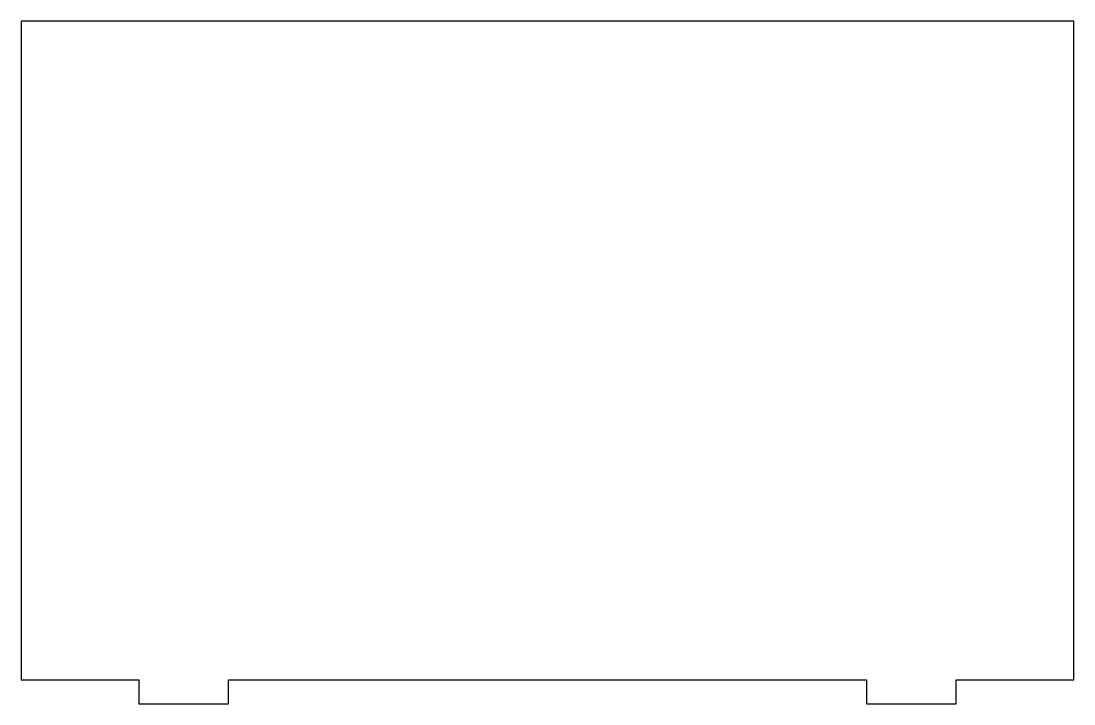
# Model space of a CAD drawing. Extents: x 0 to 5.87, y -0.13 to 3.67.
import ezdxf

# ---------------------------------------------------------------- set-up
doc = ezdxf.new("R2010")
doc.units = 0

msp = doc.modelspace()

# ---------------------------------------------------------------- linework, layer by layer
at = {"color": 18}
msp.add_lwpolyline([(0, 0), (0.656, 0), (0.656, -0.134), (1.156, -0.134), (1.156, 0), (4.714, 0), (4.714, -0.134), (5.214, -0.134), (5.214, 0), (5.87, 0), (5.87, 3.675), (0, 3.675)], close=True, dxfattribs=at)

doc.saveas('drawing.dxf')
